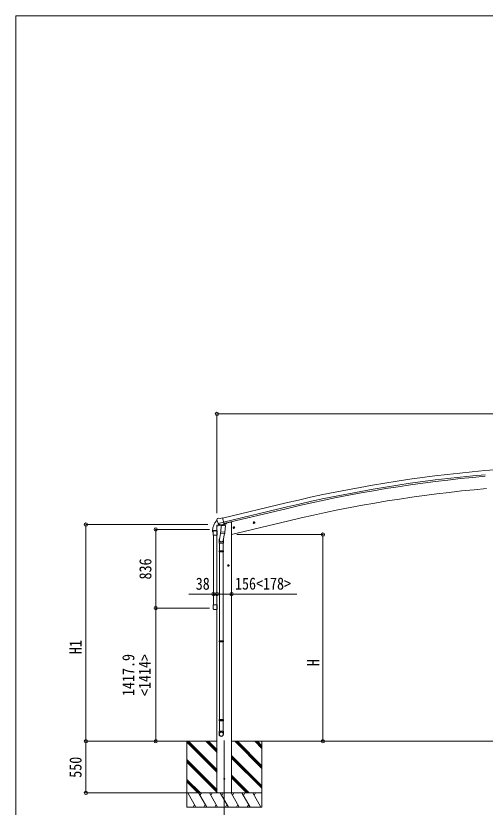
# Model space of a CAD drawing. Units: millimetres at full size, sheet at 1:35. Extents: x -9783 to 9892, y -6828 to 6752.
# Drawn here: x -9783 to -4784, y -1671 to 6752 of the extents above; entities that cross this region are included whole.
import ezdxf
from ezdxf.enums import TextEntityAlignment as Align

# ---------------------------------------------------------------- set-up
doc = ezdxf.new("R2010")
doc.units = ezdxf.units.MM
doc.header["$LTSCALE"] = 35
doc.header["$PDMODE"] = 32
doc.header["$PDSIZE"] = 35
for name, color, linetype, lineweight in [('0-0_0', 7, 'Continuous', 9), ('0-1_本体', 4, 'Continuous', 9), ('0-2_部品', 7, 'Continuous', 9), ('0-8_PARTS2', 2, 'Continuous', 9), ('0-A_寸法', 6, 'Continuous', 9), ('1-0_FRAME', 6, 'Continuous', 9), ('1-1_GLASS', 4, 'Continuous', 9), ('1-2_GLASS_SEAL', 7, 'Continuous', 9), ('1-A', 6, 'Continuous', 9), ('F-0_240', 7, 'Continuous', 9)]:
    doc.layers.add(name, color=color, linetype=linetype, lineweight=lineweight)
doc.styles.add('ＭＳ ゴシック', font='')
doc.styles.get('ＭＳ ゴシック').set_extended_font_data('MS Gothic')

msp = doc.modelspace()

# ---------------------------------------------------------------- linework, layer by layer
at = {"layer": '0-0_0'}
for p, q in [((-7640.44, -968.88), (-8039.11, -968.88)), ((-7962.19, -968.88), (-7962.19, -1668.88)), ((-7639.94, -1300.64), (-7962.19, -978.39)), ((-7639.94, -1286.5), (-7957.55, -968.89)), ((-7639.94, -1272.36), (-7943.41, -968.89)), ((-7639.94, -1088.51), (-7759.57, -968.88)), ((-7639.94, -1074.37), (-7745.43, -968.88)), ((-7639.94, -1060.23), (-7731.29, -968.88)), ((-7484.44, -968.88), (-615.47, -968.88)), ((-7162.19, -1257.89), (-7451.2, -968.88)), ((-7162.19, -1243.75), (-7437.06, -968.88)), ((-7162.19, -1229.61), (-7422.92, -968.88)), ((-7162.19, -1045.76), (-7239.07, -968.88)), ((-7162.19, -1031.62), (-7224.93, -968.88)), ((-7210.78, -968.89), (-7210.79, -968.88)), ((-7162.19, -1017.47), (-7210.77, -968.89)), ((-7162.19, -968.88), (-7162.19, -1668.88)), ((-7639.94, -1484.49), (-7962.19, -1162.24)), ((-7639.94, -1498.63), (-7962.19, -1176.38)), ((-7162.19, -1441.74), (-7484.44, -1119.49)), ((-7162.19, -1455.88), (-7484.44, -1133.63)), ((-7162.19, -1470.02), (-7484.44, -1147.77)), ((-7639.94, -1512.77), (-7962.19, -1190.52)), ((-7297.18, -1518.88), (-7484.44, -1331.62)), ((-7311.32, -1518.88), (-7484.44, -1345.76)), ((-7817.68, -1518.88), (-7962.19, -1374.37)), ((-7831.82, -1518.88), (-7962.19, -1388.51)), ((-7845.96, -1518.88), (-7962.19, -1402.65)), ((-7325.46, -1518.88), (-7484.44, -1359.9)), ((-7962.19, -1518.88), (-7162.19, -1518.88)), ((-7865.3, -1668.88), (-7951.9, -1518.88)), ((-7749.83, -1668.88), (-7836.43, -1518.88)), ((-7806.43, -1518.88), (-7821.43, -1544.86)), ((-7634.36, -1668.88), (-7720.96, -1518.88)), ((-7705.96, -1544.86), (-7690.96, -1518.88)), ((-7518.89, -1668.88), (-7605.49, -1518.88)), ((-7590.49, -1544.86), (-7575.49, -1518.88)), ((-7403.42, -1668.88), (-7490.02, -1518.88)), ((-7475.02, -1544.86), (-7460.02, -1518.88)), ((-7287.95, -1668.88), (-7374.55, -1518.88)), ((-7359.55, -1544.86), (-7344.55, -1518.88)), ((-7172.48, -1668.88), (-7259.08, -1518.88)), ((-7244.08, -1544.86), (-7229.08, -1518.88)), ((-7162.19, -1668.88), (-7962.19, -1668.88)), ((-7880.3, -1642.9), (-7895.3, -1668.88)), ((-7764.83, -1642.9), (-7779.83, -1668.88)), ((-7649.36, -1642.9), (-7664.36, -1668.88)), ((-7533.89, -1642.9), (-7548.89, -1668.88)), ((-7418.42, -1642.9), (-7433.42, -1668.88)), ((-7302.95, -1642.9), (-7317.94, -1668.88))]:
    msp.add_line(p, q, dxfattribs=at)
at = {"layer": '0-1_本体'}
for p, q in [((-4096.41, 1971.5), (-4787.82, 1911.27)), ((-7580.42, 1405.35), (-6904.73, 1567.3)), ((-7570.34, 1363.37), (-6894.67, 1525.32)), ((-7566.41, 1347.01), (-6890.75, 1508.96)), ((-7484.94, 1231.12), (-6874.13, 1377.76)), ((-7484.6, 1361.12), (-7484.6, -1518.88)), ((-7640.6, 1322.15), (-7640.6, -1518.88))]:
    msp.add_line(p, q, dxfattribs=at)
msp.add_lwpolyline([(-7484.6, 1361.12), (-7504.6, 1361.12), (-7538.45, 1353)], dxfattribs=at)
for centre, radius, start, end in [((-3531.98, -12503.95), 14469.82, 94.97901, 103.47901), ((-3531.98, -12503.95), 14426.65, 94.97901, 103.47901), ((-3531.98, -12503.95), 14409.82, 94.97901, 103.47901), ((-3514.56, -12617.05), 14392.42, 95.00113, 103.49889)]:
    msp.add_arc(centre, radius, start, end, dxfattribs=at)
at = {"layer": '0-2_部品'}
for p, q in [((-7641.87, 1389.75), (-7641.6, 1388.6)), ((-7641.87, 1389.75), (-7641.6, 1388.6)), ((-7637.66, 1398.33), (-7641.51, 1392.03)), ((-7637.66, 1398.33), (-7641.51, 1392.03)), ((-7634.56, 1400.58), (-7621.38, 1403.74)), ((-7634.56, 1400.58), (-7621.38, 1403.74)), ((-7627.82, 1349.44), (-7570.31, 1363.25)), ((-7627.82, 1349.44), (-7570.31, 1363.25)), ((-7610.97, 1334.53), (-7627.35, 1349.03)), ((-7610.97, 1334.53), (-7627.35, 1349.03)), ((-7606.82, 1401.06), (-7620.08, 1403.76)), ((-7606.82, 1401.06), (-7620.08, 1403.76)), ((-7606.82, 1401.06), (-7580.89, 1407.29)), ((-7606.82, 1401.06), (-7580.89, 1407.29)), ((-7538.45, 1353.78), (-7538.45, 1350.46)), ((-7538.45, 1353.78), (-7538.45, 1350.46)), ((-7256.14, 1355.06), (-7236.69, 1359.73)), ((-7256.14, 1355.06), (-7236.69, 1359.73)), ((-7251.58, 1362.84), (-7253.71, 1355.64)), ((-7251.58, 1362.84), (-7253.71, 1355.64)), ((-7244.28, 1364.59), (-7251.58, 1362.84)), ((-7244.28, 1364.59), (-7251.58, 1362.84)), ((-7244.08, 1347.67), (-7248.75, 1367.12)), ((-7244.08, 1347.67), (-7248.75, 1367.12)), ((-7239.11, 1359.15), (-7244.28, 1364.59)), ((-7239.11, 1359.15), (-7244.28, 1364.59)), ((-7241.25, 1351.95), (-7239.11, 1359.15)), ((-7241.25, 1351.95), (-7239.11, 1359.15)), ((-7643, 1321.42), (-7600.3, 1331.67)), ((-7643, 1321.42), (-7600.3, 1331.67)), ((-7643, 1328.31), (-7643, 1321.42)), ((-7643, 1328.31), (-7643, 1321.42)), ((-7614.5, 1337.52), (-7640.7, 1331.23)), ((-7614.5, 1337.52), (-7640.7, 1331.23)), ((-7600.77, 1265.13), (-7615.29, 1177.36)), ((-7600.77, 1265.13), (-7615.29, 1177.36)), ((-7608.26, 1333.97), (-7600.74, 1335.77)), ((-7608.26, 1333.97), (-7600.74, 1335.77)), ((-7607.42, 1334.07), (-7605.89, 1334.44)), ((-7607.42, 1334.07), (-7605.89, 1334.44)), ((-7605.89, 1334.44), (-7569.19, 1343.25)), ((-7605.89, 1334.44), (-7569.19, 1343.25)), ((-7604.05, 1334.21), (-7604.11, 1333.47)), ((-7604.05, 1334.21), (-7604.11, 1333.47)), ((-7603.35, 1332.43), (-7577.54, 1325.99)), ((-7603.35, 1332.43), (-7577.54, 1325.99)), ((-7596.43, 1327.08), (-7601.11, 1260.25)), ((-7596.43, 1327.08), (-7601.11, 1260.25)), ((-7550.74, 1323.89), (-7596.43, 1327.08)), ((-7550.74, 1323.89), (-7596.43, 1327.08)), ((-7594.66, 1330.26), (-7594.89, 1326.98)), ((-7594.66, 1330.26), (-7594.89, 1326.98)), ((-7575.14, 1341.43), (-7576.16, 1326.82)), ((-7575.14, 1341.43), (-7576.16, 1326.82)), ((-7569.19, 1343.25), (-7567.66, 1343.62)), ((-7569.19, 1343.25), (-7567.66, 1343.62)), ((-7566.11, 1345.72), (-7565.16, 1345.66)), ((-7566.11, 1345.72), (-7565.16, 1345.66)), ((-7565.16, 1345.66), (-7551.85, 1330.34)), ((-7565.16, 1345.66), (-7551.85, 1330.34)), ((-7561.17, 1341.06), (-7542.28, 1345.6)), ((-7561.17, 1341.06), (-7542.28, 1345.6)), ((-7555.42, 1257.05), (-7550.74, 1323.89)), ((-7555.42, 1257.05), (-7550.74, 1323.89)), ((-7551.85, 1330.34), (-7552.29, 1324)), ((-7551.85, 1330.34), (-7552.29, 1324)), ((-7469.96, 1303.31), (-7450.52, 1307.98)), ((-7469.96, 1303.31), (-7450.52, 1307.98)), ((-7465.41, 1311.09), (-7467.54, 1303.89)), ((-7465.41, 1311.09), (-7467.54, 1303.89)), ((-7458.11, 1312.84), (-7465.41, 1311.09)), ((-7458.11, 1312.84), (-7465.41, 1311.09)), ((-7457.91, 1295.92), (-7462.57, 1315.37)), ((-7457.91, 1295.92), (-7462.57, 1315.37)), ((-7452.94, 1307.4), (-7458.11, 1312.84)), ((-7452.94, 1307.4), (-7458.11, 1312.84)), ((-7455.07, 1300.2), (-7452.94, 1307.4)), ((-7455.07, 1300.2), (-7452.94, 1307.4)), ((-7601.97, 1247.78), (-7601.09, 1260.25)), ((-7601.97, 1247.78), (-7601.09, 1260.25)), ((-7601.57, 1246.42), (-7601.57, 1246.42)), ((-7601.57, 1246.42), (-7601.57, 1246.42)), ((-7555.42, 1257.05), (-7601.11, 1260.25)), ((-7555.42, 1257.05), (-7601.11, 1260.25)), ((-7600.12, 1245.64), (-7558.43, 1242.73)), ((-7600.12, 1245.64), (-7558.43, 1242.73)), ((-7561.94, 1242.97), (-7574.58, 1168.04)), ((-7561.94, 1242.97), (-7574.58, 1168.04)), ((-7555.43, 1257.05), (-7556.32, 1244.36)), ((-7555.43, 1257.05), (-7556.32, 1244.36)), ((-7617.44, 1140.2), (-7617.44, 1174.55)), ((-7617.44, 1140.2), (-7617.44, 1174.55)), ((-7571.44, 1140.2), (-7617.44, 1140.2)), ((-7571.44, 1140.2), (-7617.44, 1140.2)), ((-7615.44, 1140.2), (-7615.44, 1057.68)), ((-7615.44, 1140.2), (-7615.44, 1057.68)), ((-7573.44, 1140.2), (-7573.44, 1057.68)), ((-7573.44, 1140.2), (-7573.44, 1057.68)), ((-7571.44, 1174.86), (-7571.44, 1140.2)), ((-7571.44, 1174.86), (-7571.44, 1140.2)), ((-7617.44, 1055.68), (-7616.44, 1057.68)), ((-7617.44, 1055.68), (-7616.44, 1057.68)), ((-7571.44, 1055.68), (-7617.44, 1055.68)), ((-7571.44, 1055.68), (-7617.44, 1055.68)), ((-7571.44, 1047.68), (-7617.44, 1047.68)), ((-7571.44, 1047.68), (-7617.44, 1047.68)), ((-7572.44, 1057.68), (-7616.44, 1057.68)), ((-7572.44, 1057.68), (-7616.44, 1057.68)), ((-7572.44, 1045.68), (-7616.44, 1045.68)), ((-7572.44, 1045.68), (-7616.44, 1045.68)), ((-7615.44, 1045.68), (-7615.44, 101.49)), ((-7615.44, 1045.68), (-7615.44, 101.49)), ((-7573.44, 1045.68), (-7573.44, 101.49)), ((-7573.44, 1045.68), (-7573.44, 101.49)), ((-7571.44, 1055.68), (-7572.44, 1057.68)), ((-7571.44, 1055.68), (-7572.44, 1057.68)), ((-7571.44, 1047.68), (-7572.44, 1045.68)), ((-7571.44, 1047.68), (-7572.44, 1045.68)), ((-7571.44, 1055.68), (-7571.44, 1047.68)), ((-7571.44, 1055.68), (-7571.44, 1047.68)), ((-7508.94, 901.62), (-7528.94, 901.62)), ((-7508.94, 901.62), (-7528.94, 901.62)), ((-7518.94, 909.13), (-7525.44, 905.37)), ((-7518.94, 909.13), (-7525.44, 905.37)), ((-7525.44, 905.37), (-7525.44, 897.87)), ((-7525.44, 905.37), (-7525.44, 897.87)), ((-7525.44, 897.87), (-7518.94, 894.11)), ((-7525.44, 897.87), (-7518.94, 894.11)), ((-7518.94, 891.62), (-7518.94, 911.62)), ((-7518.94, 891.62), (-7518.94, 911.62)), ((-7512.44, 905.37), (-7518.94, 909.13)), ((-7512.44, 905.37), (-7518.94, 909.13)), ((-7617.44, 99.49), (-7616.44, 101.49)), ((-7617.44, 99.49), (-7616.44, 101.49)), ((-7571.44, 99.49), (-7617.44, 99.49)), ((-7571.44, 99.49), (-7617.44, 99.49)), ((-7571.44, 91.49), (-7617.44, 91.49)), ((-7571.44, 91.49), (-7617.44, 91.49)), ((-7572.44, 101.49), (-7616.44, 101.49)), ((-7572.44, 101.49), (-7616.44, 101.49)), ((-7572.44, 89.49), (-7616.44, 89.49)), ((-7572.44, 89.49), (-7616.44, 89.49)), ((-7615.44, 89.49), (-7615.44, -738.43)), ((-7615.44, 89.49), (-7615.44, -738.43)), ((-7573.44, 89.49), (-7573.44, -738.43)), ((-7573.44, 89.49), (-7573.44, -738.43)), ((-7571.44, 99.49), (-7572.44, 101.49)), ((-7571.44, 99.49), (-7572.44, 101.49)), ((-7571.44, 91.49), (-7572.44, 89.49)), ((-7571.44, 91.49), (-7572.44, 89.49)), ((-7571.44, 99.49), (-7571.44, 91.49)), ((-7571.44, 99.49), (-7571.44, 91.49)), ((-7617.44, -740.43), (-7616.44, -738.43)), ((-7617.44, -740.43), (-7616.44, -738.43)), ((-7571.44, -740.43), (-7617.44, -740.43)), ((-7571.44, -740.43), (-7617.44, -740.43)), ((-7571.44, -748.43), (-7617.44, -748.43)), ((-7571.44, -748.43), (-7617.44, -748.43)), ((-7572.44, -738.43), (-7616.44, -738.43)), ((-7572.44, -738.43), (-7616.44, -738.43)), ((-7572.44, -750.43), (-7616.44, -750.43)), ((-7572.44, -750.43), (-7616.44, -750.43)), ((-7615.44, -750.43), (-7615.44, -860.43)), ((-7615.44, -750.43), (-7615.44, -860.43)), ((-7573.44, -750.43), (-7573.44, -860.43)), ((-7573.44, -750.43), (-7573.44, -860.43)), ((-7571.44, -740.43), (-7572.44, -738.43)), ((-7571.44, -740.43), (-7572.44, -738.43)), ((-7571.44, -748.43), (-7572.44, -750.43)), ((-7571.44, -748.43), (-7572.44, -750.43)), ((-7571.44, -740.43), (-7571.44, -748.43)), ((-7571.44, -740.43), (-7571.44, -748.43)), ((-7617.44, -894.58), (-7617.44, -860.43)), ((-7571.44, -860.43), (-7617.44, -860.43)), ((-7617.44, -894.58), (-7617.44, -860.43)), ((-7571.44, -860.43), (-7617.44, -860.43)), ((-7571.44, -894.58), (-7571.44, -860.43)), ((-7571.44, -894.58), (-7571.44, -860.43))]:
    msp.add_line(p, q, dxfattribs=at)
for points in [[(-7628.09, 1350.02), (-7627.5, 1349.18), (-7627.35, 1349.03)], [(-7628.09, 1350.02), (-7627.5, 1349.18), (-7627.35, 1349.03)], [(-7575.46, 1341.84), (-7565.73, 1344.18), (-7580.89, 1407.29)], [(-7575.46, 1341.84), (-7565.73, 1344.18), (-7580.89, 1407.29)], [(-7253.71, 1355.64), (-7248.54, 1350.2), (-7241.25, 1351.95)], [(-7253.71, 1355.64), (-7248.54, 1350.2), (-7241.25, 1351.95)], [(-7575.46, 1341.84), (-7575.69, 1341.69), (-7600.46, 1335.74), (-7600.74, 1335.77)], [(-7575.46, 1341.84), (-7575.69, 1341.69), (-7600.46, 1335.74), (-7600.74, 1335.77)], [(-7467.54, 1303.89), (-7462.37, 1298.45), (-7455.07, 1300.2)], [(-7467.54, 1303.89), (-7462.37, 1298.45), (-7455.07, 1300.2)], [(-7617.44, 1055.68), (-7617.44, 1047.68), (-7616.44, 1045.68)], [(-7617.44, 1055.68), (-7617.44, 1047.68), (-7616.44, 1045.68)], [(-7518.94, 894.11), (-7512.44, 897.87), (-7512.44, 905.37)], [(-7518.94, 894.11), (-7512.44, 897.87), (-7512.44, 905.37)], [(-7617.44, 99.49), (-7617.44, 91.49), (-7616.44, 89.49)], [(-7617.44, 99.49), (-7617.44, 91.49), (-7616.44, 89.49)], [(-7617.44, -740.43), (-7617.44, -748.43), (-7616.44, -750.43)], [(-7617.44, -740.43), (-7617.44, -748.43), (-7616.44, -750.43)]]:
    msp.add_lwpolyline(points, dxfattribs=at)
for centre, radius in [((-7246.41, 1357.39), 8.5), ((-7246.41, 1357.39), 8.5), ((-7246.41, 1357.39), 7.7), ((-7246.41, 1357.39), 7.7), ((-7246.41, 1357.39), 6.5), ((-7246.41, 1357.39), 6.5), ((-7460.24, 1305.64), 8.5), ((-7460.24, 1305.64), 8.5), ((-7460.24, 1305.64), 7.7), ((-7460.24, 1305.64), 7.7), ((-7460.24, 1305.64), 6.5), ((-7460.24, 1305.64), 6.5), ((-7518.94, 901.62), 8.5), ((-7518.94, 901.62), 8.5), ((-7518.94, 901.62), 7.7), ((-7518.94, 901.62), 7.7), ((-7518.94, 901.62), 6.5), ((-7518.94, 901.62), 6.5)]:
    msp.add_circle(centre, radius, dxfattribs=at)
at = {"layer": '0-2_部品', "color": 4}
msp.add_circle((-7562.69, -1368.88), 4.5, dxfattribs=at)
msp.add_circle((-7562.69, -1368.88), 4.5, dxfattribs=at)
at = {"layer": '0-2_部品'}
for centre, radius, start, end in [((-7444.79, 1435.85), 202.4, 193.5, 205.09125), ((-7444.79, 1435.85), 202.4, 193.5, 205.09125), ((-7633.39, 1395.71), 5, 103.5, 148.5), ((-7633.39, 1395.71), 5, 103.5, 148.5), ((-7620.68, 1400.82), 3, 78.5, 103.5), ((-7620.68, 1400.82), 3, 78.5, 103.5), ((-7543.45, 1350.46), 5, 283.5, 0), ((-7543.45, 1350.46), 5, 283.5, 0), ((-7640, 1328.31), 3, 103.5, 180), ((-7640, 1328.31), 3, 103.5, 180), ((-7607.54, 1334.56), 0.5, 248.23754, 283.5), ((-7607.54, 1334.56), 0.5, 248.23754, 283.5), ((-7604.55, 1334.25), 0.5, 356, 103.5), ((-7604.55, 1334.25), 0.5, 356, 103.5), ((-7603.11, 1333.4), 1, 176, 256), ((-7603.11, 1333.4), 1, 176, 256), ((-7577.18, 1326.97), 1.03, 250.03897, 351.96569), ((-7577.18, 1326.97), 1.03, 250.03897, 351.96569), ((-7574.54, 1341.35), 0.604, 100.59842, 172.20595), ((-7574.54, 1341.35), 0.604, 100.59842, 172.20595), ((-7567.78, 1344.11), 0.5, 283.5, 318.76246), ((-7567.78, 1344.11), 0.5, 283.5, 318.76246), ((-7600.02, 1247.61), 1.95, 175.04017, 217.47766), ((-7600.02, 1247.61), 1.95, 175.04017, 217.47766), ((-7599.98, 1247.64), 2, 217.40962, 266), ((-7599.98, 1247.64), 2, 217.40962, 266), ((-7558.29, 1244.72), 2, 266, 349.46843), ((-7558.29, 1244.72), 2, 266, 349.46843)]:
    msp.add_arc(centre, radius, start, end, dxfattribs=at)
for centre, major_axis, ratio, start_param, end_param in [((-7638.95, 1390.46), (-1.57, -2.57), 0.99628, 4.712389, 5.4996506), ((-7638.95, 1390.46), (-1.57, -2.57), 0.99628, 4.712389, 5.4996506), ((-7608.98, 1336.79), (-0.73, -2.92), 0.997631, 5.8041905, 6.6006116), ((-7608.98, 1336.79), (-0.73, -2.92), 0.997631, 5.8041905, 6.6006116), ((-7608.92, 1337.02), (2.63, 3.16), 0.650902, 4.0958226, 4.1686332), ((-7608.92, 1337.02), (2.63, 3.16), 0.650902, 4.0958226, 4.1686332), ((-7608.96, 1336.89), (-0.73, -2.92), 0.997631, 0.3902369, 0.4789948), ((-7608.96, 1336.89), (-0.73, -2.92), 0.997631, 0.3902369, 0.4789948), ((-7594.44, 1174.86), (23, 0), 0.996195, 2.5560258, 6.5663028), ((-7594.44, 1174.86), (23, 0), 0.996195, 2.5560258, 6.5663028), ((-7594.44, 1174.86), (21, 0), 0.996195, 2.9349147, 5.9512394), ((-7594.44, 1174.86), (21, 0), 0.996195, 2.9349147, 5.9512394), ((-7594.44, -892.83), (-23, 0), 0.996195, 3.1415927, 6.2831853), ((-7594.44, -892.83), (-23, 0), 0.996195, 3.1415927, 6.2831853), ((-7594.44, -894.58), (-23, 0), 0.996195, 3.1415927, 6.2831853), ((-7594.44, -894.58), (-23, 0), 0.996195, 3.1415927, 6.2831853), ((-7594.44, -894.58), (0, -23.43), 0.981806, 4.712389, 7.8539816), ((-7594.44, -894.58), (0, -23.43), 0.981806, 4.712389, 7.8539816)]:
    msp.add_ellipse(centre, major_axis=major_axis, ratio=ratio, start_param=start_param, end_param=end_param, dxfattribs=at)
msp.add_ellipse((-7594.44, -894.58), major_axis=(21, 0), ratio=0.996195, dxfattribs=at)
msp.add_ellipse((-7594.44, -894.58), major_axis=(21, 0), ratio=0.996195, dxfattribs=at)
at = {"layer": '0-8_PARTS2'}
msp.add_line((-7562.69, -959.67), (-7562.69, -1809.91), dxfattribs=at)
at = {"layer": '0-A_寸法'}
for p, q in [((-7640.6, 2515.02), (-7640.6, 1460.2)), ((-458.6, 2515.02), (-7640.6, 2515.02)), ((-9036.27, 1337.87), (-7738.02, 1337.87)), ((-9036.27, -968.88), (-9036.27, 1337.87)), ((-8293.47, 1284.98), (-8293.47, 448.98)), ((-6513.12, 1231.12), (-7429.95, 1231.12)), ((-6513.12, -968.88), (-6513.12, 1231.12)), ((-7640.6, 597.89), (-7484.6, 597.89)), ((-7484.6, 597.89), (-6788.45, 597.89)), ((-9036.27, -968.88), (-8180.88, -968.88)), ((-9036.27, -1518.88), (-9036.27, -968.88)), ((-6513.12, -968.88), (-6955.98, -968.88)), ((-9036.27, -1518.88), (-7962.19, -1518.88))]:
    msp.add_line(p, q, dxfattribs=at)
for p in [(-7640.6, 2515.02), (-9036.27, 1337.87), (-6513.12, 1231.12), (-7640.6, 597.89), (-7484.6, 597.89), (-9036.27, -968.88), (-6513.12, -968.88), (-9036.27, -1518.88)]:
    msp.add_point(p, dxfattribs=at)
at = {"layer": '1-0_FRAME'}
for p, q in [((-8293.47, 1284.98), (-7719.93, 1284.98)), ((-7640.6, 597.89), (-7940.6, 597.89)), ((-8293.47, 448.98), (-7719.93, 448.98)), ((-8293.47, -968.88), (-7719.93, -968.88))]:
    msp.add_line(p, q, dxfattribs=at)
for p in [(-8293.47, 1284.98), (-7678.63, 597.89), (-7640.6, 597.89), (-8293.47, 448.98), (-8293.47, -968.88)]:
    msp.add_point(p, dxfattribs=at)
at = {"layer": '1-1_GLASS'}
for p, q in [((-7678.61, 1223.08), (-7678.61, 484.08)), ((-7640.6, 1223.08), (-7640.6, 1044.82)), ((-7640.6, 484.08), (-7640.6, 1044.82))]:
    msp.add_line(p, q, dxfattribs=at)
at = {"layer": '1-2_GLASS_SEAL'}
for p, q in [((-7687.11, 1271.57), (-7687.11, 1259.82)), ((-7679.85, 1266.58), (-7679.85, 1259.82)), ((-7679.61, 1223.08), (-7679.61, 1266.78)), ((-7674.11, 1272.28), (-7645.11, 1272.28)), ((-7673.85, 1272.58), (-7640.6, 1272.58)), ((-7639.61, 1266.78), (-7639.61, 1223.08)), ((-7686.61, 1259.32), (-7680.35, 1259.32)), ((-7639.61, 1223.08), (-7679.61, 1223.08)), ((-7679.61, 484.08), (-7679.61, 440.38)), ((-7639.61, 484.08), (-7679.61, 484.08)), ((-7674.11, 434.88), (-7645.11, 434.88)), ((-7639.61, 440.38), (-7639.61, 484.08))]:
    msp.add_line(p, q, dxfattribs=at)
for centre, radius, start, end in [((-7534.85, 1271.57), 152.26, 135.14293, 180), ((-7638.36, 1373.6), 6.95, 95.39711, 129.45641), ((-7673.85, 1266.58), 6, 90, 180), ((-7674.11, 1266.78), 5.5, 90, 180), ((-7645.11, 1266.78), 5.5, 0, 90), ((-7686.61, 1259.82), 0.5, 180, 270), ((-7680.35, 1259.82), 0.5, 270, 0), ((-7674.11, 440.38), 5.5, 180, 270), ((-7645.11, 440.38), 5.5, 270, 0)]:
    msp.add_arc(centre, radius, start, end, dxfattribs=at)
at = {"layer": '1-A'}
for p, q in [((-7640.6, 597.89), (-7678.63, 597.89)), ((-8293.47, -968.88), (-8293.47, 448.98))]:
    msp.add_line(p, q, dxfattribs=at)
at = {"layer": 'F-0_240', "color": 5}
for q in [(-9783.03, -6828.1), (9396.97, 6751.9)]:
    msp.add_line((-9783.03, 6751.9), q, dxfattribs=at)

# ---------------------------------------------------------------- texts
at = {"layer": '0-A_寸法', "color": 7, "style": 'ＭＳ ゴシック', "width": 0.85}
msp.add_text('156<178>', height=129, dxfattribs=at).set_placement((-7448.6, 605.89), align=Align.BOTTOM_LEFT)
for s, p in [('H1', (-9044.27, -41.5)), ('H', (-6513.12, -170.88)), ('550', (-9044.27, -1357.88))]:
    msp.add_text(s, height=129, rotation=90, dxfattribs=at).set_placement(p, align=Align.BOTTOM_LEFT)
at = {"layer": '1-0_FRAME', "color": 7, "style": 'ＭＳ ゴシック', "width": 0.85}
for s, p in [('836', (-8300.47, 752.98)), ('1417.9', (-8481.82, -487.95)), ('<1414>', (-8307.34, -487.95))]:
    msp.add_text(s, height=129, rotation=90, dxfattribs=at).set_placement(p, align=Align.BOTTOM_LEFT)
msp.add_text('38', height=129, dxfattribs=at).set_placement((-7866.6, 604.89), align=Align.BOTTOM_LEFT)

doc.saveas('drawing.dxf')
